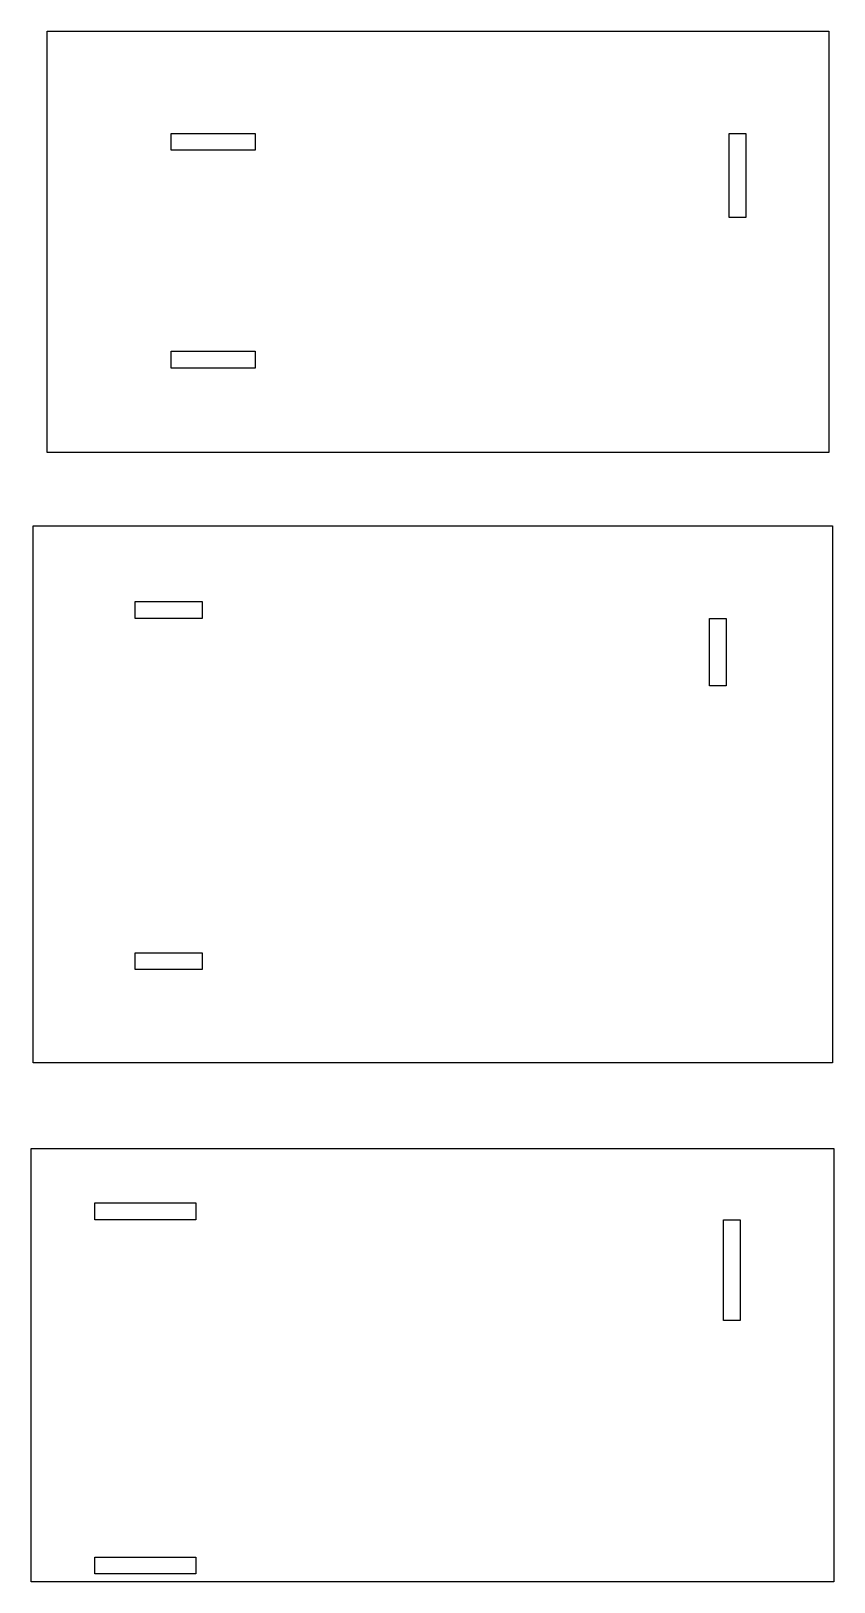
# Model space of a CAD drawing. Header units: metres. Extents: x 2556 to 2770, y 980 to 1029.
# Drawn here: x 2574 to 2588.33, y 980.49 to 1008.15 of the extents above; entities that cross this region are included whole.
import ezdxf

# ---------------------------------------------------------------- set-up
doc = ezdxf.new("R2010")
doc.units = ezdxf.units.M

msp = doc.modelspace()

# ---------------------------------------------------------------- linework, layer by layer
at = {"color": 3, "ltscale": 0.1}
for p, q in [((2576.5032, 1006.3219), (2578.0032, 1006.3219)), ((2576.5032, 1006.0219), (2576.5032, 1006.3219)), ((2578.0032, 1006.3219), (2578.0032, 1006.0219)), ((2586.4579, 1004.8219), (2586.4579, 1006.3219)), ((2586.4579, 1006.3219), (2586.7579, 1006.3219)), ((2586.7579, 1006.3219), (2586.7579, 1004.8219)), ((2578.0032, 1006.0219), (2576.5032, 1006.0219)), ((2586.7579, 1004.8219), (2586.4579, 1004.8219)), ((2576.5032, 1002.4363), (2578.0032, 1002.4363)), ((2576.5032, 1002.1363), (2576.5032, 1002.4363)), ((2578.0032, 1002.4363), (2578.0032, 1002.1363)), ((2578.0032, 1002.1363), (2576.5032, 1002.1363)), ((2575.8593, 997.9718), (2577.0593, 997.9718)), ((2575.8593, 997.6718), (2575.8593, 997.9718)), ((2577.0593, 997.9718), (2577.0593, 997.6718)), ((2577.0593, 997.6718), (2575.8593, 997.6718)), ((2586.1071, 996.4718), (2586.1071, 997.6718)), ((2586.1071, 997.6718), (2586.4071, 997.6718)), ((2586.4071, 997.6718), (2586.4071, 996.4718)), ((2586.4071, 996.4718), (2586.1071, 996.4718)), ((2575.8593, 991.7079), (2577.0593, 991.7079)), ((2575.8593, 991.4079), (2575.8593, 991.7079)), ((2577.0593, 991.7079), (2577.0593, 991.4079)), ((2577.0593, 991.4079), (2575.8593, 991.4079)), ((2575.1415, 987.2486), (2576.9415, 987.2486)), ((2575.1415, 986.9486), (2575.1415, 987.2486)), ((2576.9415, 987.2486), (2576.9415, 986.9486)), ((2576.9415, 986.9486), (2575.1415, 986.9486)), ((2586.3567, 985.1486), (2586.3567, 986.9486)), ((2586.3567, 986.9486), (2586.6567, 986.9486)), ((2586.6567, 986.9486), (2586.6567, 985.1486)), ((2586.6567, 985.1486), (2586.3567, 985.1486)), ((2575.1415, 980.9319), (2576.9415, 980.9319)), ((2575.1415, 980.6319), (2575.1415, 980.9319)), ((2576.9415, 980.9319), (2576.9415, 980.6319)), ((2576.9415, 980.6319), (2575.1415, 980.6319))]:
    msp.add_line(p, q, dxfattribs=at)
for points in [[(2574.2925, 1008.1482), (2588.2373, 1008.1482), (2588.2373, 1000.6333), (2574.2925, 1000.6333)], [(2574.0423, 999.3236), (2588.3043, 999.3236), (2588.3043, 989.7468), (2574.0423, 989.7468)], [(2574.0037, 988.2171), (2588.3285, 988.2171), (2588.3285, 980.4871), (2574.0037, 980.4871)]]:
    msp.add_lwpolyline(points, close=True, dxfattribs=at)

doc.saveas('drawing.dxf')
